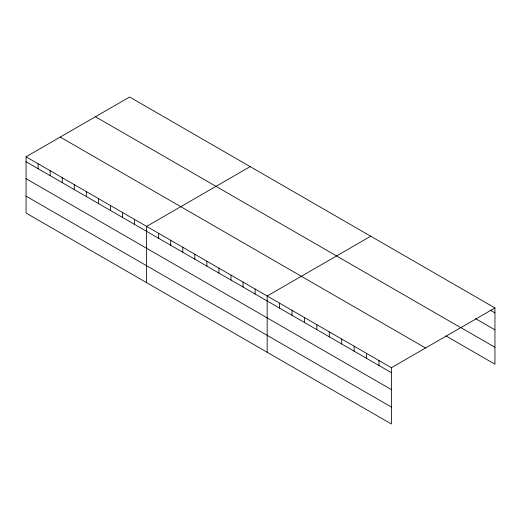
<?xml version="1.0" encoding="UTF-8"?>
<svg xmlns="http://www.w3.org/2000/svg" width="521" height="521" viewBox="0 0 521 521"><rect width="100%" height="100%" fill="white"/><g stroke="black" fill="none" stroke-linecap="round" stroke-linejoin="round"><path stroke-width="0.78" d="M26.05 156.795L391.388 367.722L391.388 423.99L26.05 213.063L26.05 156.795L129.612 97.01L494.95 307.937L494.95 364.205L445.956 335.915M250.171 166.616L146.609 226.401L146.609 282.669M370.737 236.221L267.175 296.013L267.175 352.274M391.388 367.722L494.95 307.937M490.118 310.093L494.95 312.88M475.627 318.663L494.95 329.819M460.447 327.344L494.95 347.266M95.434 116.737L460.772 327.663M60.228 137.069L425.566 347.995M26.05 161.744L391.388 372.671M26.05 178.677L391.388 389.604M26.05 196.13L391.388 407.057M378.969 360.552L378.969 365.501M366.55 353.381L366.55 358.324M354.124 346.211L354.124 351.154M341.704 339.041L341.704 343.984M329.285 331.864L329.285 336.813M316.859 324.694L316.859 329.643M304.44 317.523L304.44 322.466M292.02 310.353L292.02 315.296M279.595 303.183L279.595 308.126M255.121 289.051L255.121 293.994M243.06 282.089L243.06 287.032M231.005 275.127L231.005 280.07M218.95 268.165L218.95 273.115M206.896 261.203L206.896 266.153M194.834 254.248L194.834 259.191M182.78 247.286L182.78 252.229M170.725 240.324L170.725 245.267M158.671 233.362L158.671 238.312M134.555 219.445L134.555 224.388M122.5 212.483L122.5 217.426M110.445 205.521L110.445 210.464M98.384 198.56L98.384 203.509M86.33 191.598L86.33 196.547M74.275 184.642L74.275 189.585M62.22 177.681L62.22 182.624M50.159 170.719L50.159 175.662M38.105 163.757L38.105 168.706"/></g></svg>
